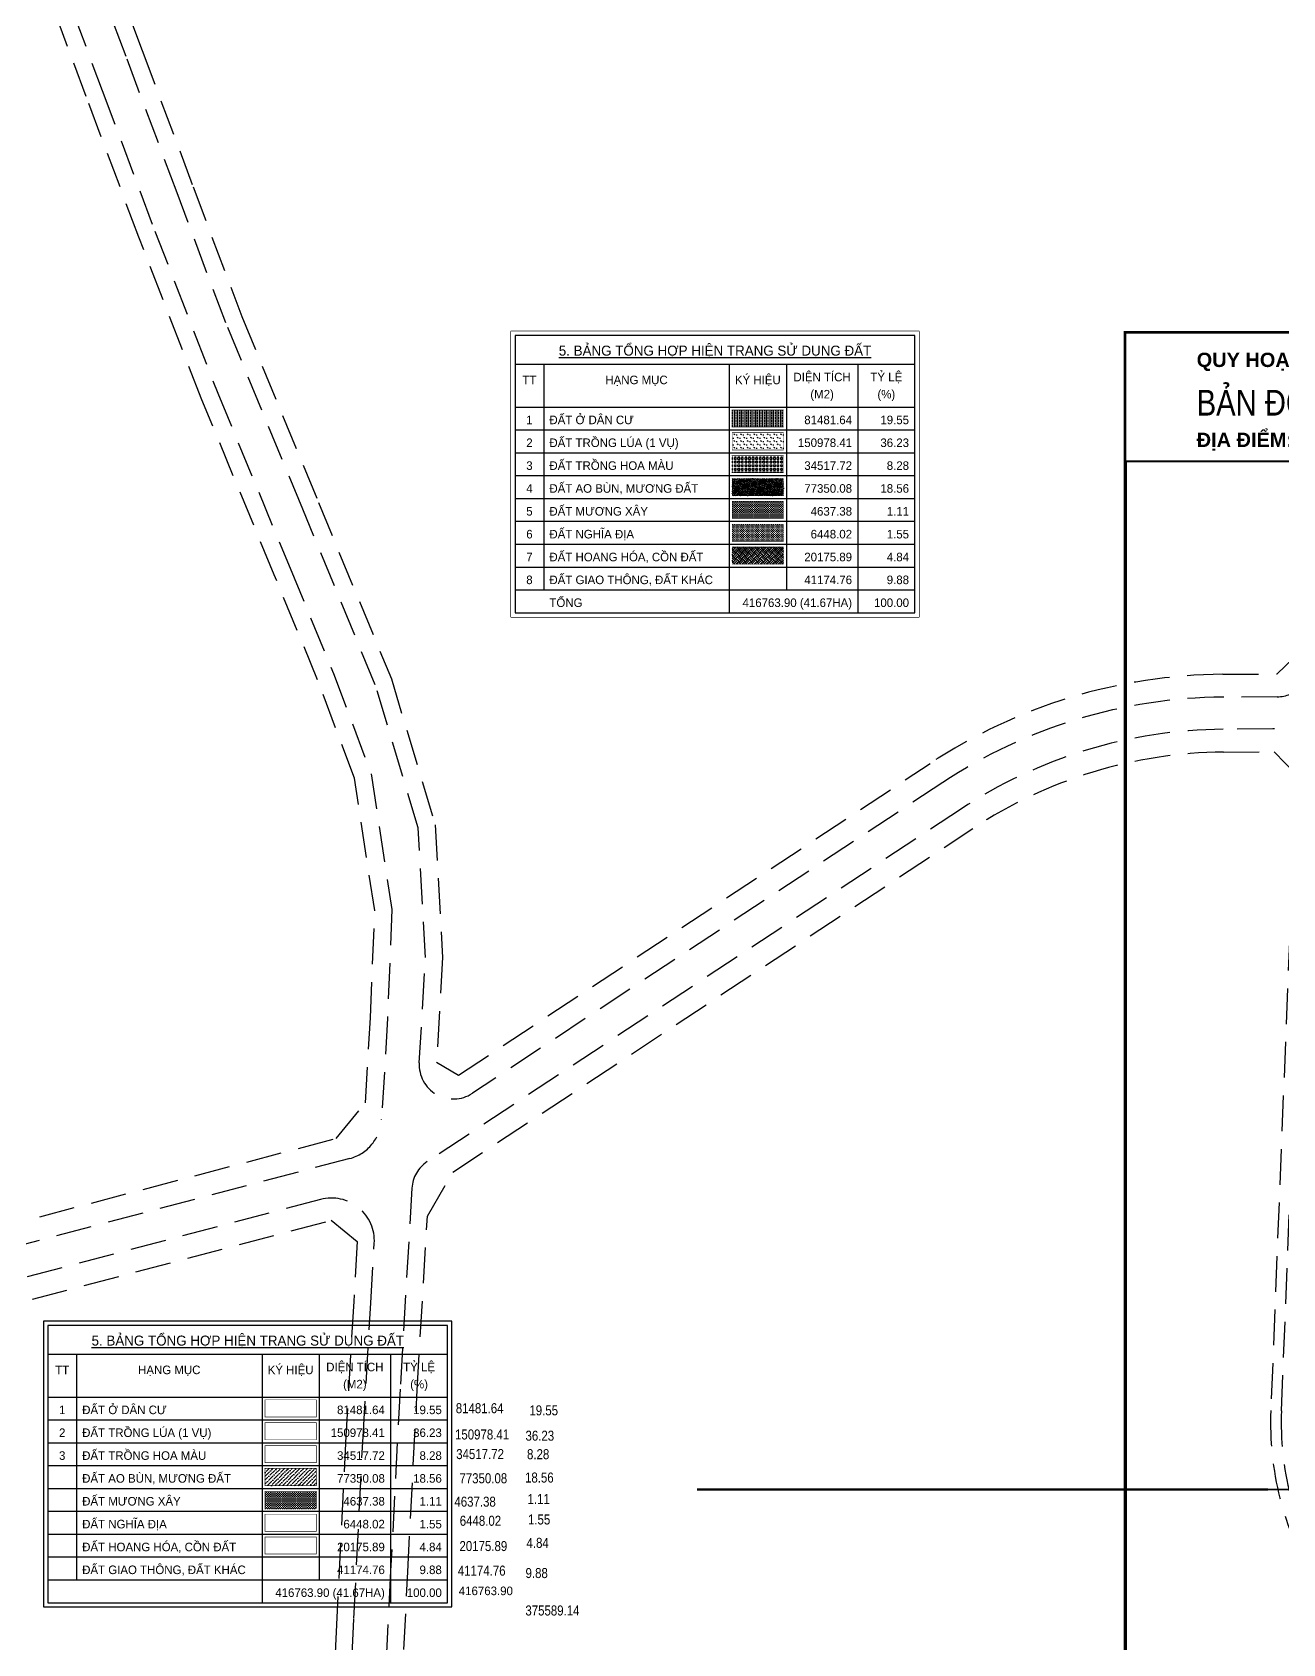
# Model space of a CAD drawing. Header units: metres. Extents: x 566243 to 572707, y 2062953 to 2068466.
# Drawn here: x 567591 to 568029, y 2066182 to 2066746 of the extents above; entities that cross this region are included whole.
import ezdxf
from ezdxf.enums import TextEntityAlignment as Align

# ---------------------------------------------------------------- set-up
doc = ezdxf.new("R2010")
doc.units = ezdxf.units.M
doc.linetypes.add('HIDDEN', pattern=[0.375, 0.25, -0.125])
for name, color, linetype in [('dat hoang', 3, 'CONTINUOUS'), ('ddc', 32, 'CONTINUOUS'), ('dHoamau', 3, 'CONTINUOUS'), ('dientich', 7, 'CONTINUOUS'), ('dlua', 82, 'CONTINUOUS'), ('dmuong ao bun', 150, 'CONTINUOUS'), ('dmuong xay', 150, 'CONTINUOUS'), ('dNtrang', 8, 'CONTINUOUS'), ('ghi_chu', 7, 'CONTINUOUS'), ('hacth', 7, 'CONTINUOUS'), ('Khung ban ve', 7, 'CONTINUOUS'), ('KTEN', 7, 'CONTINUOUS'), ('LogDg phu', 7, 'CONTINUOUS'), ('ViaHeSphu', 32, 'CONTINUOUS')]:
    doc.layers.add(name, color=color, linetype=linetype)
doc.styles.add('ARIALB', font='VHARIALB.ttf', dxfattribs={"width": 0.75})
doc.styles.add('avantH', font='VHAVAN.ttf', dxfattribs={"height": 10})
doc.styles.add('text', font='VHARIALN.ttf')
doc.styles.add('VnBlackH', font='VHBLACK.ttf')

# ---------------------------------------------------------------- blocks, each defined once
blk = doc.blocks.new('text tieu de')
at = {"color": 5}
blk.add_wipeout([(0, -1.1652900866465643e-10), (572.785714285681, -1.1652900866465643e-10), (572.785714285681, -45.00000000011653), (0, -45.00000000011653)], dxfattribs=at).dxf.layer = 'KTEN'
at = {"layer": 'KTEN', "const_width": 0.75, "flags": 128}
blk.add_lwpolyline([(0, 0), (572.785714285681, 0), (572.785714285681, -45), (0, -45)], close=True, dxfattribs=at)
at = {"layer": 'KTEN', "linetype": 'Continuous', "ltscale": 15, "style": 'ARIALB'}
for s, p in [('quy ho¹ch chi tiÕt tû lÖ 1/500 khu ®« thÞ míi t¹i ph\xadêng ®«ng vÜnh vµ ph\xadêng cöa nam, thµnh phè vinh, tØnh nghÖ an', (25, -12)), ('®Þa ®iÓm: ph\xadêng ®«ng vÜnh vµ ph\xadêng cöa nam, thµnh phè vinh, tØnh nghÖ an', (25, -40))]:
    blk.add_text(s, height=5, rotation=359.9999999466391, dxfattribs=at).set_placement(p)
at = {"layer": 'KTEN', "color": 5, "style": 'VnBlackH'}
blk.add_attdef('BD', (25, -29), '', height=9, dxfattribs=at)
blk = doc.blocks.new('ghi-Htrang_Eu')
at = {"layer": 'ghi_chu', "color": 32, "lineweight": -2}
blk.add_lwpolyline([(0, 100), (-143, 100), (-143.0000000001164, 0), (-1.164153218269348e-10, 0)], close=True, dxfattribs=at)
at = {"color": 32}
blk.add_wipeout([(-142.99999999998633, 100.00000000021053), (0, 100.00000000021053), (-6.501466032204917e-11, 0), (-143.0000000001164, 2.601154847070575e-10)], dxfattribs=at).dxf.layer = 'ghi_chu'
at = {"layer": 'hacth'}
h = blk.add_hatch(dxfattribs=at)
h.set_pattern_fill('BRASS', color=57, scale=5, angle=90, style=0)
h.set_pattern_definition([(90, (-65.5, 66.49999999976717), (-1.25, 7.654042494670958e-17), []), (90, (-66.125, 66.49999999976717), (-1.25, 7.654042494670958e-17), [0.625, -0.3125])])
h.paths.add_polyline_path([(-65.5, 72.49999999976717), (-47.50000000011642, 72.49999999976717), (-47.50000000011642, 66.49999999976717), (-65.5, 66.49999999976717)])
h = blk.add_hatch(dxfattribs=at)
h.set_pattern_fill('GRASS', color=82, scale=0.065, style=0)
h.set_pattern_definition([(90, (-53.8398884505732, 61.69705060333945), (-1.1674325, 1.1674325), [0.3095625, -2.0253025]), (45, (-53.8398884505732, 61.69705060333945), (-1.16743329573899, 1.16743329573899), [0.3095625, -1.3414375]), (135, (-53.8398884505732, 61.69705060333945), (-1.16743329573899, -1.16743329573899), [0.3095625, -1.3414375])])
h.paths.add_polyline_path([(-65.5, 64.49999999976717), (-47.50000000011642, 64.49999999976717), (-47.50000000011642, 58.49999999976717), (-65.5, 58.49999999976717)])
h = blk.add_hatch(dxfattribs=at)
h.set_pattern_fill('SQUARE', color=60, scale=5, style=0)
h.set_pattern_definition([(0, (-65.5, 50.49999999976717), (0, 0.625), [0.625, -0.625]), (90, (-65.5, 50.49999999976717), (-0.625, 3.827021247335479e-17), [0.625, -0.625])])
h.paths.add_polyline_path([(-65.5, 56.49999999976717), (-47.50000000011642, 56.49999999976717), (-47.50000000011642, 50.49999999976717), (-65.5, 50.49999999976717)])
h = blk.add_hatch(dxfattribs=at)
h.set_pattern_fill('ANSI36', color=130, scale=3.5, style=0)
h.set_pattern_definition([(45, (-65.5, 42.49999999976717), (0.232019412576836, 0.850737846115065), [1.09375, -0.21875, 0, -0.21875])])
h.paths.add_polyline_path([(-65.5, 48.49999999976717), (-47.50000000011642, 48.49999999976717), (-47.50000000011642, 42.49999999976717), (-65.5, 42.49999999976717)])
h = blk.add_hatch(dxfattribs=at)
h.set_pattern_fill('DASH', color=134, scale=3, style=0)
h.set_pattern_definition([(0, (-65.50000000011642, 34.49999999976717), (0.375, 0.375), [0.375, -0.375])])
h.paths.add_polyline_path([(-65.50000000011642, 40.49999999976717), (-47.50000000023283, 40.49999999976717), (-47.50000000023283, 34.49999999976717), (-65.50000000011642, 34.49999999976717)])
h = blk.add_hatch(dxfattribs=at)
h.set_pattern_fill('CROSS', color=251, scale=1.5, style=0)
h.set_pattern_definition([(0, (-65.50000000011642, 26.49999999976717), (0.375, 0.375), [0.1875, -0.5625]), (90, (-65.40625000011642, 26.40624999976717), (-0.3749999999999999, 0.375), [0.1875, -0.5625])])
h.paths.add_polyline_path([(-65.50000000011642, 32.49999999976717), (-47.50000000023283, 32.49999999976717), (-47.50000000023283, 26.49999999976717), (-65.50000000011642, 26.49999999976717)])
h = blk.add_hatch(dxfattribs=at)
h.set_pattern_fill('EARTH', color=112, scale=6, angle=45, style=0)
h.set_pattern_definition([(45, (-65.50000000011642, 18.49999999976717), (1.665334536937735e-16, 2.121320343559642), [1.5, -1.5]), (45, (-65.89774756447878, 18.89774756412953), (1.665334536937735e-16, 2.121320343559642), [1.5, -1.5]), (45, (-66.29549512895755, 19.29549512849189), (1.665334536937735e-16, 2.121320343559642), [1.5, -1.5]), (135, (-66.29549512895755, 19.56066017155536), (-2.121320343559642, 3.235259282696745e-16), [1.5, -1.5]), (135, (-65.89774756447878, 19.95840773591772), (-2.121320343559642, 3.235259282696745e-16), [1.5, -1.5]), (135, (-65.50000000011642, 20.35615530028008), (-2.121320343559642, 3.235259282696745e-16), [1.5, -1.5])])
h.paths.add_polyline_path([(-65.50000000011642, 24.49999999976717), (-47.50000000023283, 24.49999999976717), (-47.50000000023283, 18.49999999976717), (-65.50000000011642, 18.49999999976717)])
at = {"layer": 'dat hoang', "color": 5, "const_width": 0.2}
blk.add_lwpolyline([(-65.50000000011642, 24.49999999976717), (-47.50000000023283, 24.49999999976717), (-47.50000000023283, 18.49999999976717), (-65.50000000011642, 18.49999999976717)], close=True, dxfattribs=at)
at = {"layer": 'ddc', "const_width": 0.2}
blk.add_lwpolyline([(-65.5, 72.49999999976717), (-47.50000000011642, 72.49999999976717), (-47.50000000011642, 66.49999999976717), (-65.5, 66.49999999976717)], close=True, dxfattribs=at)
at = {"layer": 'dHoamau', "const_width": 0.2}
blk.add_lwpolyline([(-65.5, 56.49999999976717), (-47.50000000011642, 56.49999999976717), (-47.50000000011642, 50.49999999976717), (-65.5, 50.49999999976717)], close=True, dxfattribs=at)
at = {"layer": 'dlua', "const_width": 0.2}
blk.add_lwpolyline([(-65.5, 64.49999999976717), (-47.50000000011642, 64.49999999976717), (-47.50000000011642, 58.49999999976717), (-65.5, 58.49999999976717)], close=True, dxfattribs=at)
at = {"layer": 'dmuong ao bun', "const_width": 0.2}
blk.add_lwpolyline([(-65.5, 48.49999999976717), (-47.50000000011642, 48.49999999976717), (-47.50000000011642, 42.49999999976717), (-65.5, 42.49999999976717)], close=True, dxfattribs=at)
at = {"layer": 'dmuong xay', "const_width": 0.2}
blk.add_lwpolyline([(-65.50000000011642, 40.49999999976717), (-47.50000000023283, 40.49999999976717), (-47.50000000023283, 34.49999999976717), (-65.50000000011642, 34.49999999976717)], close=True, dxfattribs=at)
at = {"layer": 'dNtrang', "const_width": 0.2}
blk.add_lwpolyline([(-65.50000000011642, 32.49999999976717), (-47.50000000023283, 32.49999999976717), (-47.50000000023283, 26.49999999976717), (-65.50000000011642, 26.49999999976717)], close=True, dxfattribs=at)
at = {"layer": 'ghi_chu'}
for p, q in [((-141.5, 88.5), (-1.5, 88.5)), ((-131.5, 88.49999999976717), (-131.5000000002328, 9.5)), ((-66.5, 88.5), (-66.50000000023283, 1.499999999767169)), ((-46.5, 88.5), (-46.50000000011642, 9.5)), ((-21.5, 88.5), (-21.50000000023283, 1.5)), ((-141.5, 73.49999999976717), (-1.5, 73.49999999976717)), ((-141.5, 65.49999999976717), (-1.5, 65.49999999976717)), ((-141.5, 57.49999999976717), (-1.5, 57.49999999976717)), ((-141.5, 49.49999999976717), (-1.5, 49.49999999976717)), ((-141.5, 49.49999999976717), (-1.5, 49.49999999976717)), ((-141.5, 49.49999999976717), (-1.5, 49.49999999976717)), ((-141.5, 41.49999999976717), (-1.5, 41.49999999976717)), ((-141.5, 41.49999999976717), (-1.5, 41.49999999976717)), ((-141.5, 33.49999999976717), (-1.5, 33.49999999976717)), ((-141.5, 25.49999999976717), (-1.5, 25.49999999976717)), ((-141.5, 17.49999999976717), (-1.5, 17.49999999976717)), ((-141.5000000001164, 9.49999999976717), (-1.500000000116415, 9.49999999976717)), ((-141.5000000001164, 9.49999999976717), (-1.500000000116415, 9.49999999976717))]:
    blk.add_line(p, q, dxfattribs=at)
blk.add_lwpolyline([(-1.5, 98.5), (-141.5, 98.5), (-141.5000000001164, 1.5), (-1.500000000116415, 1.5)], close=True, dxfattribs=at)
at = {"layer": 'ghi_chu', "lineweight": -2, "style": 'avantH'}
for s, height, p in [('%%U5. b¶ng TæNG HîP HIÖN TR¹NG sö dông ®Êt', 3.5, (-71.5, 91.5)), ('ký hiÖu', 3, (-56.5, 81.49675739440136)), ('diÖn tÝch', 3, (-34, 82.49675739440136)), ('tû lÖ', 3, (-11.5, 82.49675739440136)), ('tt', 3, (-136.5, 81.49675739440136)), ('h¹ng môc', 3, (-99, 81.5)), ('(m2)', 3, (-34, 76.49764263490215)), ('(%%%)', 3, (-11.5, 76.49764263490215)), ('1', 3, (-136.5, 67.49999999976717)), ('2', 3, (-136.5000000001164, 59.49999999976717)), ('3', 3, (-136.5000000001164, 51.49999999976717)), ('4', 3, (-136.5, 43.49999999976717)), ('5', 3, (-136.5, 35.49999999976717)), ('6', 3, (-136.5, 27.49999999976717)), ('7', 3, (-136.5000000002328, 19.49999999976717)), ('8', 3, (-136.5000000002328, 11.49999999976717))]:
    blk.add_text(s, height=height, dxfattribs=at).set_placement(p, align=Align.CENTER)
for s, p in [('®Êt ë d©n c\xad', (-129.5000000001164, 67.49999999976717)), ('§Êt trång lóa (1 vô)', (-129.5000000001164, 59.49999999976717)), ('®Êt trång hoa mµu', (-129.5000000001164, 51.49999999976717)), ('®Êt ao bïn, m\xad¬ng ®Êt', (-129.5000000001164, 43.49999999976717)), ('®Êt m\xad¬ng x©y', (-129.5000000002328, 35.49999999976717)), ('®Êt nghÜa ®Þa', (-129.5000000002328, 27.49999999976717)), ('®Êt hoang hãa, cån ®Êt', (-129.5000000002328, 19.49999999976717)), ('®Êt giao th«ng, ®Êt kh¸c', (-129.5000000002328, 11.49999999976717)), ('tæng', (-129.5000000002328, 3.499999999767169))]:
    blk.add_text(s, height=3, dxfattribs=at).set_placement(p)
for s, p in [('81481.64', (-23.50000000011642, 67.49999999976717)), ('19.55', (-3.540000000153668, 67.49999999976717)), ('150978.41', (-23.50000000011642, 59.49999999976717)), ('36.23', (-3.540000000153668, 59.49999999976717)), ('34517.72', (-23.50000000011642, 51.5)), ('8.28', (-3.540000000153668, 51.49999999976717)), ('77350.08', (-23.50000000011642, 43.5)), ('18.56', (-3.540000000153668, 43.49999999976717)), ('4637.38', (-23.50000000023283, 35.5)), ('1.11', (-3.540000000270084, 35.49999999976717)), ('6448.02', (-23.50000000023283, 27.5)), ('1.55', (-3.540000000270084, 27.49999999976717)), ('20175.89', (-23.50000000023283, 19.5)), ('4.84', (-3.540000000270084, 19.49999999976717)), ('41174.76', (-23.50000000023283, 11.5)), ('9.88', (-3.540000000270084, 11.49999999976717)), ('416763.90 (41.67ha)', (-23.50000000023283, 3.5)), ('100.00', (-3.540000000270084, 3.499999999767169))]:
    blk.add_text(s, height=3, dxfattribs=at).set_placement(p, align=Align.RIGHT)

msp = doc.modelspace()

# ---------------------------------------------------------------- hatches: boundary and pattern name
at = {"layer": 'hacth'}
h = msp.add_hatch(dxfattribs=at)
h.set_pattern_fill('ANSI36', color=130, scale=0.3, style=0)
h.set_pattern_definition([(45, (0, 0), (0.5051394068101401, 1.852177824970513), [2.38125, -0.47625, 0, -0.47625])])
h.paths.add_polyline_path([(567672.5680538507, 2066243.505196136), (567690.5680538506, 2066243.505196136), (567690.5680538506, 2066237.505196136), (567672.5680538507, 2066237.505196136)])
h = msp.add_hatch(dxfattribs=at)
h.set_pattern_fill('DASH', color=134, scale=3, style=0)
h.set_pattern_definition([(0, (567672.5680538506, 2066229.505196136), (0.375, 0.375), [0.375, -0.375])])
h.paths.add_polyline_path([(567672.5680538506, 2066235.505196136), (567690.5680538504, 2066235.505196136), (567690.5680538504, 2066229.505196136), (567672.5680538506, 2066229.505196136)])

# ---------------------------------------------------------------- linework, layer by layer
at = {"layer": 'dat hoang', "color": 5, "const_width": 0.2}
msp.add_lwpolyline([(567672.5680538506, 2066219.505196136), (567690.5680538504, 2066219.505196136), (567690.5680538504, 2066213.505196136), (567672.5680538506, 2066213.505196136)], close=True, dxfattribs=at)
at = {"layer": 'ddc', "const_width": 0.2}
msp.add_lwpolyline([(567672.5680538507, 2066267.505196136), (567690.5680538506, 2066267.505196136), (567690.5680538506, 2066261.505196136), (567672.5680538507, 2066261.505196136)], close=True, dxfattribs=at)
at = {"layer": 'dHoamau', "const_width": 0.2}
msp.add_lwpolyline([(567672.5680538507, 2066251.505196136), (567690.5680538506, 2066251.505196136), (567690.5680538506, 2066245.505196136), (567672.5680538507, 2066245.505196136)], close=True, dxfattribs=at)
at = {"layer": 'dlua', "const_width": 0.2}
msp.add_lwpolyline([(567672.5680538507, 2066259.505196136), (567690.5680538506, 2066259.505196136), (567690.5680538506, 2066253.505196136), (567672.5680538507, 2066253.505196136)], close=True, dxfattribs=at)
at = {"layer": 'dmuong ao bun', "const_width": 0.2}
msp.add_lwpolyline([(567672.5680538507, 2066243.505196136), (567690.5680538506, 2066243.505196136), (567690.5680538506, 2066237.505196136), (567672.5680538507, 2066237.505196136)], close=True, dxfattribs=at)
at = {"layer": 'dmuong xay', "const_width": 0.2}
msp.add_lwpolyline([(567672.5680538506, 2066235.505196136), (567690.5680538504, 2066235.505196136), (567690.5680538504, 2066229.505196136), (567672.5680538506, 2066229.505196136)], close=True, dxfattribs=at)
at = {"layer": 'dNtrang', "const_width": 0.2}
msp.add_lwpolyline([(567672.5680538506, 2066227.505196136), (567690.5680538504, 2066227.505196136), (567690.5680538504, 2066221.505196136), (567672.5680538506, 2066221.505196136)], close=True, dxfattribs=at)
at = {"layer": 'ghi_chu'}
for p, q in [((567596.5680538507, 2066283.505196136), (567736.5680538507, 2066283.505196136)), ((567606.5680538507, 2066283.505196136), (567606.5680538504, 2066204.505196136)), ((567671.5680538507, 2066283.505196136), (567671.5680538504, 2066196.505196136)), ((567691.5680538507, 2066283.505196136), (567691.5680538506, 2066204.505196136)), ((567716.5680538507, 2066283.505196136), (567716.5680538504, 2066196.505196136)), ((567596.5680538507, 2066268.505196136), (567736.5680538507, 2066268.505196136)), ((567596.5680538507, 2066260.505196136), (567736.5680538507, 2066260.505196136)), ((567596.5680538507, 2066252.505196136), (567736.5680538507, 2066252.505196136)), ((567596.5680538507, 2066244.505196136), (567736.5680538507, 2066244.505196136)), ((567596.5680538507, 2066244.505196136), (567736.5680538507, 2066244.505196136)), ((567596.5680538507, 2066244.505196136), (567736.5680538507, 2066244.505196136)), ((567596.5680538507, 2066236.505196136), (567736.5680538507, 2066236.505196136)), ((567596.5680538507, 2066236.505196136), (567736.5680538507, 2066236.505196136)), ((567596.5680538507, 2066228.505196136), (567736.5680538507, 2066228.505196136)), ((567596.5680538507, 2066220.505196136), (567736.5680538507, 2066220.505196136)), ((567596.5680538507, 2066212.505196136), (567736.5680538507, 2066212.505196136)), ((567596.5680538506, 2066204.505196136), (567736.5680538506, 2066204.505196136)), ((567596.5680538506, 2066204.505196136), (567736.5680538506, 2066204.505196136))]:
    msp.add_line(p, q, dxfattribs=at)
at = {"layer": 'ghi_chu', "color": 32, "lineweight": -2}
msp.add_lwpolyline([(567738.0680538507, 2066295.005196136), (567595.0680538507, 2066295.005196136), (567595.0680538506, 2066195.005196136), (567738.0680538506, 2066195.005196136)], close=True, dxfattribs=at)
at = {"layer": 'ghi_chu'}
msp.add_lwpolyline([(567736.5680538507, 2066293.505196136), (567596.5680538507, 2066293.505196136), (567596.5680538506, 2066196.505196136), (567736.5680538506, 2066196.505196136)], close=True, dxfattribs=at)
at = {"layer": 'Khung ban ve', "const_width": 1.2}
msp.add_lwpolyline([(567973.9280794318, 2066641.109092405), (569223.9280794318, 2066641.109092405), (569223.9280794318, 2065831.109092405), (567973.9280794318, 2065831.109092405)], close=True, dxfattribs=at)
at = {"layer": 'Khung ban ve', "color": 0, "const_width": 0.75}
msp.add_lwpolyline([(567823.9280794318, 2066236.109092405), (568023.9280794316, 2066236.109092405)], dxfattribs=at)
at = {"layer": 'Khung ban ve', "color": 250, "const_width": 0.5}
msp.add_lwpolyline([(569223.9280794318, 2066236.109092405), (567973.9280794318, 2066236.109092405)], dxfattribs=at)
at = {"layer": 'LogDg phu', "linetype": 'HIDDEN', "ltscale": 50}
msp.add_lwpolyline([(568042.055301781, 2066748.770527919, -0.1449760631919197), (568053.0103699688, 2066695.212663013), (568039.6524779815, 2066540.601557098), (568039.0389921404, 2066525.189011272, -0.4004741393372895), (568027.1367200689, 2066513.6666095), (568008.1760458909, 2066513.527192779, 0.1450850854475126), (567909.9632183514, 2066483.628661577), (567745.2221855847, 2066374.828894912, -0.6176505986024498), (567726.6297684886, 2066385.546460056), (567728.793776435, 2066422.357467605), (567726.2232799886, 2066467.781951574), (567711.2140616528, 2066517.870888848), (567685.8105832728, 2066579.343344545), (567658.8591234755, 2066644.564415166), (567641.8338370768, 2066690.026639612), (567623.9519834004, 2066737.777589591), (567613.329159294, 2066766.295486563)], format="xyb", dxfattribs=at)
for points in [[(567578.1050659316, 2066754.81530148, -0.6487371503371819), (567605.4456983303, 2066753.092784208), (567615.5921733713, 2066725.881082095), (567634.0009709243, 2066676.72200848), (567656.0665373283, 2066619.899830512), (567681.3699550475, 2066558.666318894), (567696.6182113069, 2066521.767744282), (567709.7439059587, 2066486.732244093), (567717.0532098458, 2066439.179207285), (567715.5166587231, 2066400.981014155), (567713.4355699879, 2066365.62205404, -0.32416129157546), (567702.2903681099, 2066352.00027901), (567414.4139259369, 2066275.999524032, -0.5197534133064325), (567395.6435969532, 2066291.826720655), (567407.8923715285, 2066430.044039254)], [(567402.8847708235, 2066261.320321084, 0.3160029663304504), (567391.7722121709, 2066248.141336407), (567385.5680698525, 2066178.132707365), (567370.3236995771, 2066003.063585927, 0.5192671827091861), (567385.3415711095, 2065990.420136915), (567689.4155301802, 2066070.697113679, 0.3266862290317931), (567698.3376309961, 2066081.703963448), (567699.8413475021, 2066111.961969019), (567701.2733520322, 2066140.767060157), (567703.7693523843, 2066190.990067241), (567706.9270911153, 2066254.529688149), (567709.6623751555, 2066301.534224373), (567710.8841320982, 2066322.284817115, 0.5103969669230377), (567692.0811793208, 2066337.669553474)]]:
    msp.add_lwpolyline(points, format="xyb", close=True, dxfattribs=at)
at = {"layer": 'LogDg phu', "linetype": 'HIDDEN', "ltscale": 50, "elevation": 3.0256135e-09}
msp.add_lwpolyline([(567725.9401865894, 2066080.33979733), (568049.5234121747, 2066165.767313561, 0.4981914510331077), (568056.7766802218, 2066183.499417597), (568043.1022949046, 2066206.5138684, -0.1449785006445798), (568028.6280563141, 2066263.636071019), (568037.6354412896, 2066489.927738149, 0.4280877767569961), (568025.556703401, 2066502.404687614), (568008.2587642425, 2066502.277496886, 0.1450850854462245), (567916.1629986268, 2066474.241157939), (567729.4099954761, 2066350.904046199, 0.2363348726012495), (567724.0438458779, 2066341.596119495), (567719.9008593707, 2066271.240114893), (567716.6114419358, 2066207.607695197), (567713.3971455975, 2066142.942733489), (567710.8918734312, 2066092.537971513, 0.5075175293600156)], format="xyb", close=True, dxfattribs=at)
at = {"layer": 'ViaHeSphu', "linetype": 'HIDDEN', "ltscale": 50}
msp.add_lwpolyline([(567618.9517481107, 2066768.389882657), (567629.5727481107, 2066739.876882657), (567647.4527481108, 2066692.130882657), (567664.4427481107, 2066646.762882657), (567691.3557481108, 2066581.634882657), (567716.8747481108, 2066519.882882657), (567732.1737481108, 2066468.826882657), (567734.8037481107, 2066422.350882658), (567732.6496243705, 2066385.708011313), (567740.4067145254, 2066381.236450749), (567905.5542008013, 2066490.304651124, -0.1450850854461998), (568008.1172201507, 2066521.527493506), (568027.1484060333, 2066521.667428695), (568035.4663723435, 2066529.719920621), (568035.9089059863, 2066540.837650801), (568049.2742878372, 2066695.535448246, 0.1449760631668122), (568038.74604049, 2066747.006643085)], format="xyb", dxfattribs=at)
for points in [[(567412.4010195498, 2066283.742205596), (567697.5177944412, 2066359.014395239), (567707.774065288, 2066371.549710045), (567709.5237481107, 2066401.277882657), (567711.0347481108, 2066438.840882657), (567703.9077481108, 2066485.207882657), (567691.0347481108, 2066519.568882657), (567675.8247481107, 2066556.374882657), (567650.4967481107, 2066617.667882657), (567628.3947481108, 2066674.583882657), (567609.9717481108, 2066723.780882657), (567598.95860501, 2066753.316890797), (567586.7548512706, 2066754.085752917), (567415.7200646164, 2066427.745912394), (567403.6150297658, 2066291.150578031)], [(567703.6727481107, 2066301.886882657), (567700.9357481062, 2066254.852882568), (567697.7767481108, 2066191.287882657), (567695.2807481107, 2066141.064882657), (567693.8487481108, 2066112.259882657), (567692.7277145272, 2066089.702279366), (567682.5626351346, 2066077.162015131), (567387.4595869499, 2065999.253401668), (567378.6635572597, 2066006.662658737), (567379.2955818161, 2066013.877223573), (567393.5373806751, 2066177.432619838), (567399.2920948843, 2066242.369823345), (567409.8435592996, 2066254.883376001), (567695.8322747389, 2066330.385762111), (567704.9132380321, 2066322.95564048)]]:
    msp.add_lwpolyline(points, close=True, dxfattribs=at)
msp.add_lwpolyline([(567717.0778553096, 2066096.130812143), (567719.3897481108, 2066142.644882657), (567722.6037481108, 2066207.303882657), (567725.8917481108, 2066270.908882657), (567729.4753544193, 2066331.765518691), (567738.4070673825, 2066347.258141114), (567920.5720161782, 2066467.565168393, -0.1450850854462575), (568008.3175899828, 2066494.277196159), (568026.063350376, 2066494.407679691), (568033.7449515575, 2066486.472831643), (568024.8810235079, 2066263.785219096, 0.1449785005980277), (568039.8784273446, 2066204.598358557), (568052.7938630694, 2066182.861245467), (568049.1453024003, 2066173.941589259), (567726.2501643555, 2066088.695731398)], format="xyb", close=True, dxfattribs=at)

# ---------------------------------------------------------------- texts
at = {"layer": 'dientich', "style": 'text'}
for s, p in [('81481.64', (567756.145045597, 2066261.786568395)), ('19.55', (567775.2456234655, 2066261.031709572)), ('36.23', (567773.8798657708, 2066252.164482507)), ('8.28', (567772.1726588435, 2066245.684587592)), ('18.56', (567773.7091509635, 2066237.499454321)), ('1.11', (567772.3433932688, 2066229.996414845)), ('1.55', (567772.5141080761, 2066222.834418396)), ('4.84', (567772.0019440361, 2066214.649285126)), ('41174.76', (567756.8584498684, 2066204.921259298)), ('9.88', (567771.6605144214, 2066204.076827444))]:
    msp.add_text(s, height=3.5, dxfattribs=at).set_placement(p, align=Align.BOTTOM_RIGHT)
for s, p in [('150978.41', (567748.6276694724, 2066255.401361653)), ('34517.72', (567747.9333141642, 2066248.531887896)), ('77350.08', (567749.0708962758, 2066240.059749478)), ('4637.38', (567746.186420262, 2066231.860996464)), ('6448.02', (567748.0582015997, 2066225.183770033)), ('20175.89', (567749.0820784683, 2066216.330781791))]:
    msp.add_text(s, height=3.5, dxfattribs=at).set_placement(p, align=Align.MIDDLE_CENTER)
msp.add_text('375589.14', height=3.5, dxfattribs=at).set_placement((567763.7955682852, 2066192.022348174))
at = {"layer": 'ghi_chu', "lineweight": -2, "style": 'avantH'}
for s, height, p in [('%%U5. b¶ng TæNG HîP HIÖN TR¹NG sö dông ®Êt', 3.5, (567666.5680538507, 2066286.505196136)), ('ký hiÖu', 3, (567681.5680538507, 2066276.501953531)), ('diÖn tÝch', 3, (567704.0680538507, 2066277.501953531)), ('tû lÖ', 3, (567726.5680538507, 2066277.501953531)), ('tt', 3, (567601.5680538507, 2066276.501953531)), ('h¹ng môc', 3, (567639.0680538507, 2066276.505196136)), ('(m2)', 3, (567704.0680538507, 2066271.502838771)), ('(%%%)', 3, (567726.5680538507, 2066271.502838771)), ('1', 3, (567601.5680538507, 2066262.505196136)), ('2', 3, (567601.5680538506, 2066254.505196136)), ('3', 3, (567601.5680538506, 2066246.505196136))]:
    msp.add_text(s, height=height, dxfattribs=at).set_placement(p, align=Align.CENTER)
for s, p in [('®Êt ë d©n c\xad', (567608.5680538506, 2066262.505196136)), ('§Êt trång lóa (1 vô)', (567608.5680538506, 2066254.505196136)), ('®Êt trång hoa mµu', (567608.5680538506, 2066246.505196136)), ('®Êt ao bïn, m\xad¬ng ®Êt', (567608.5680538506, 2066238.505196136)), ('®Êt m\xad¬ng x©y', (567608.5680538504, 2066230.505196136)), ('®Êt nghÜa ®Þa', (567608.5680538504, 2066222.505196136)), ('®Êt hoang hãa, cån ®Êt', (567608.5680538504, 2066214.505196136)), ('®Êt giao th«ng, ®Êt kh¸c', (567608.5680538504, 2066206.505196136))]:
    msp.add_text(s, height=3, dxfattribs=at).set_placement(p)
for s, p in [('81481.64', (567714.5680538506, 2066262.505196136)), ('19.55', (567734.5280538505, 2066262.505196136)), ('150978.41', (567714.5680538506, 2066254.505196136)), ('36.23', (567734.5280538505, 2066254.505196136)), ('34517.72', (567714.5680538506, 2066246.505196136)), ('8.28', (567734.5280538505, 2066246.505196136)), ('77350.08', (567714.5680538506, 2066238.505196136)), ('18.56', (567734.5280538505, 2066238.505196136)), ('4637.38', (567714.5680538504, 2066230.505196136)), ('1.11', (567734.5280538504, 2066230.505196136)), ('6448.02', (567714.5680538504, 2066222.505196136)), ('1.55', (567734.5280538504, 2066222.505196136)), ('20175.89', (567714.5680538504, 2066214.505196136)), ('4.84', (567734.5280538504, 2066214.505196136)), ('41174.76', (567714.5680538504, 2066206.505196136)), ('9.88', (567734.5280538504, 2066206.505196136)), ('416763.90 (41.67ha)', (567714.5680538504, 2066198.505196136)), ('100.00', (567734.5280538504, 2066198.505196136))]:
    msp.add_text(s, height=3, dxfattribs=at).set_placement(p, align=Align.RIGHT)
at = {"layer": 'ghi_chu', "color": 1, "lineweight": -2, "style": 'avantH'}
msp.add_text('416763.90', height=3, dxfattribs=at).set_placement((567759.4362255585, 2066199.136018476, 3.480756881991264), align=Align.RIGHT)

# ---------------------------------------------------------------- next in the draw order: block references
at = {"layer": 'ghi_chu', "color": 32}
msp.add_blockref('ghi-Htrang_Eu', (567901.7199080157, 2066541.58768167), dxfattribs=at)
at = {"layer": 'KTEN'}
ref = msp.add_blockref('text tieu de', (567973.9280794318, 2066641.109092405), dxfattribs=at)
ref.add_attrib('BD', 'b¶n ®å hiÖn tr¹ng hÖ thèng h¹ tÇng kü thuËt vµ m«i tr\xadêng', (567998.9280794318, 2066612.109092405), dxfattribs={"color": 5, "height": 9, "style": 'VnBlackH', "width": 0.85})

doc.saveas('drawing.dxf')
